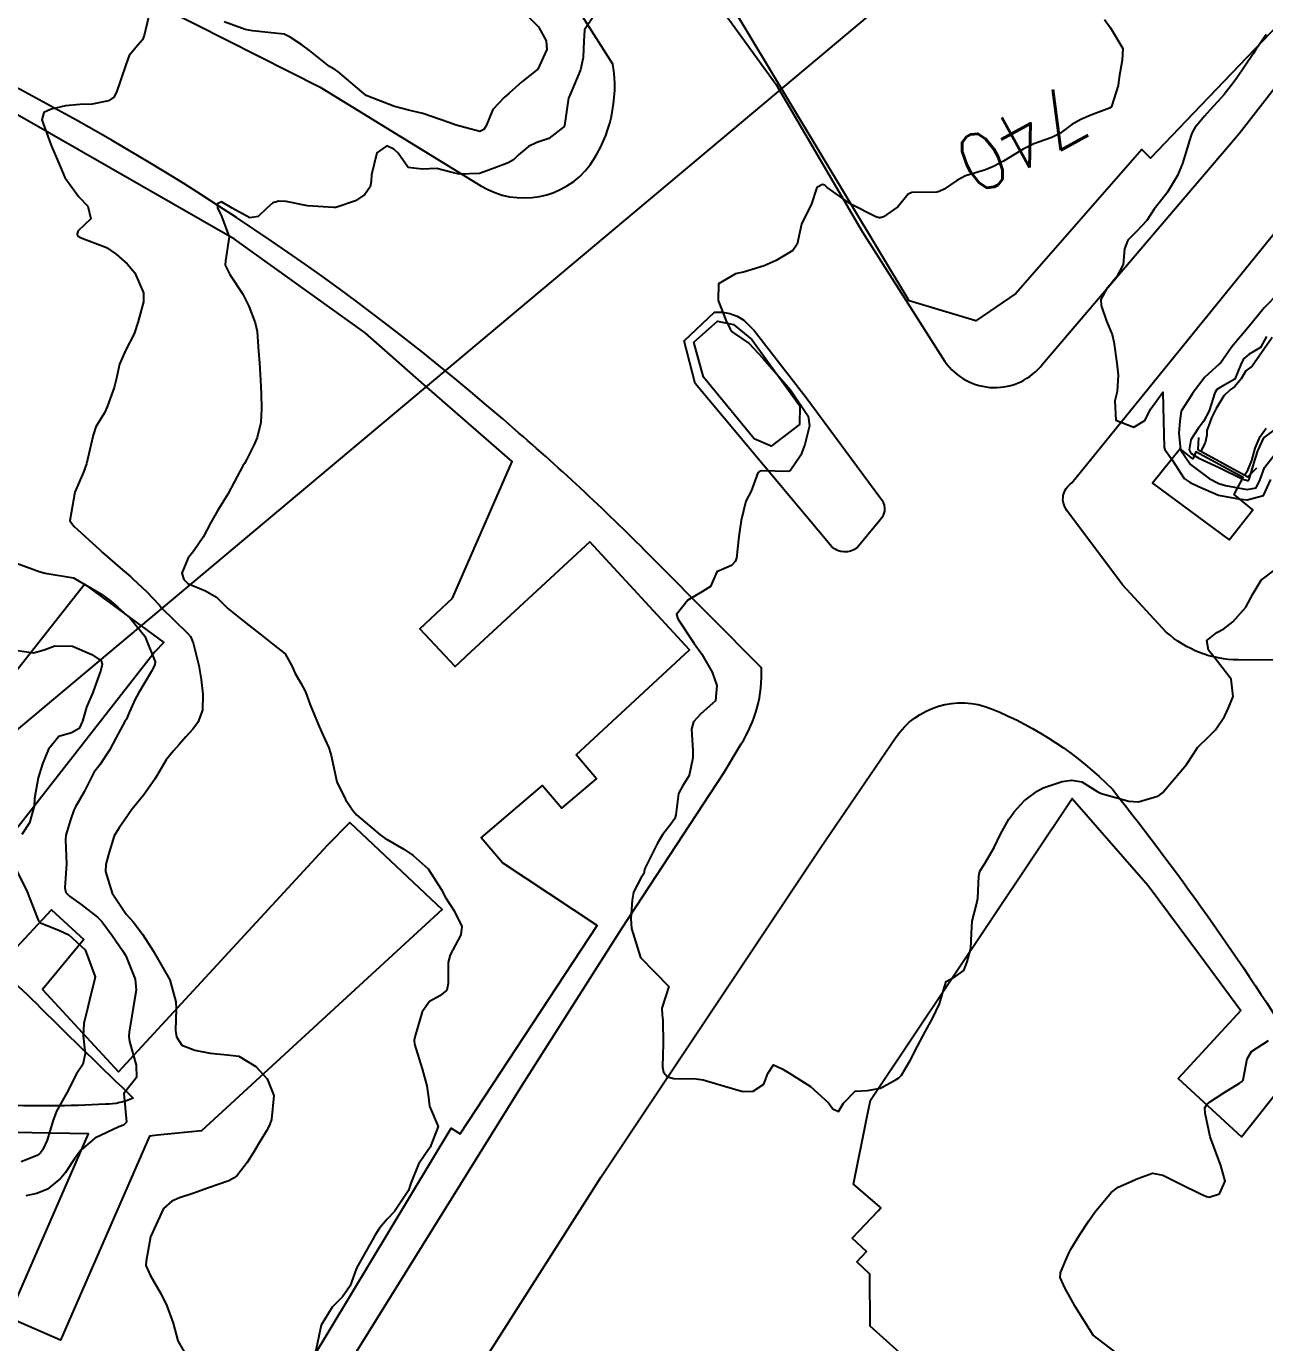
# Model space of a CAD drawing. Header units: metres. Extents: x 318500 to 325275, y 7408834 to 7428799.
# Drawn here: x 320569.3 to 320655.9, y 7409755.5 to 7409847.5 of the extents above; entities that cross this region are included whole.
import ezdxf
from ezdxf.enums import TextEntityAlignment as Align

# ---------------------------------------------------------------- set-up
doc = ezdxf.new("R2010")
doc.units = ezdxf.units.M
doc.header["$MEASUREMENT"] = 0
doc.linetypes.add('CONTINUO', pattern=[0])
for name, color, linetype in [('Canteiro', 45, 'Continuous'), ('Cotas', 45, 'Continuous'), ('Curvas de Nivel 1m', 11, 'Continuous'), ('Curvas de Nivel 5m', 15, 'Continuous'), ('Edificações', 30, 'Continuous'), ('Hidrografia', 140, 'Continuous'), ('Linha Férrea', 20, 'Continuous'), ('Pontes_Viadutos_Tubos', 190, 'Continuous'), ('TEXTO', 45, 'Continuous'), ('Vias Primárias', 230, 'Continuous')]:
    doc.layers.add(name, color=color, linetype=linetype)
doc.styles.add('Style-STANDARD', font='STANDARD.shx')

msp = doc.modelspace()

# ---------------------------------------------------------------- linework, layer by layer
at = {"layer": 'Canteiro'}
msp.add_lwpolyline([(320620.189, 7409818.697), (320616.63, 7409823.019), (320615.969, 7409825.467), (320617.632, 7409826.922), (320618.74, 7409826.688), (320620.019, 7409825.645), (320623.388, 7409821.018), (320623.367, 7409819.699), (320621.385, 7409818.187), (320620.189, 7409818.697)], dxfattribs=at)
at = {"layer": 'Curvas de Nivel 1m', "flags": 128}
for points, elevation in [([(320577.821, 7409848.197), (320577.515, 7409846.914), (320577.395, 7409846.606), (320577.08, 7409846.221), (320576.482, 7409845.515), (320576.255, 7409844.932), (320575.864, 7409843.754), (320575.581, 7409842.942), (320575.395, 7409842.584), (320575.031, 7409842.344), (320573.879, 7409842.11), (320573.027, 7409842.085), (320572.019, 7409841.991), (320571.021, 7409841.753), (320570.502, 7409841.523), (320570.369, 7409841.01), (320570.984, 7409839.274), (320571.117, 7409838.998), (320571.676, 7409837.698), (320571.973, 7409836.985), (320572.94, 7409835.628), (320573.581, 7409834.963), (320573.796, 7409834.082), (320572.904, 7409833.243), (320572.836, 7409833.036), (320572.842, 7409832.971), (320572.86, 7409832.931), (320572.899, 7409832.882), (320573.104, 7409832.762), (320574.891, 7409832.076), (320575.555, 7409831.608), (320576.326, 7409830.928), (320576.871, 7409830.304), (320577.484, 7409828.91), (320577.466, 7409828.285), (320577.105, 7409826.916), (320576.811, 7409826.047), (320576.233, 7409824.929), (320575.795, 7409823.924), (320575.581, 7409822.938), (320575.412, 7409822.289), (320574.939, 7409820.947), (320574.736, 7409820.519), (320574.14, 7409819.542), (320573.957, 7409818.958), (320573.715, 7409817.95), (320573.482, 7409816.962), (320573.285, 7409816.36), (320572.66, 7409814.97), (320572.332, 7409812.975), (320572.634, 7409812.581), (320574.392, 7409810.952), (320574.607, 7409810.752), (320575.834, 7409809.689), (320576.582, 7409809.043), (320576.725, 7409808.918), (320577.691, 7409808.023), (320578.562, 7409807.082), (320578.74, 7409806.888), (320580.534, 7409805.132), (320580.755, 7409804.867), (320580.946, 7409804.441), (320581.338, 7409802.857), (320581.503, 7409801.868), (320581.618, 7409800.853), (320581.599, 7409799.717), (320581.268, 7409798.858), (320580.912, 7409798.394), (320580.435, 7409797.854), (320579.973, 7409797.328), (320579.566, 7409796.879), (320579.055, 7409796.242), (320578.403, 7409795.143), (320578.258, 7409794.892), (320577.493, 7409793.794), (320576.773, 7409792.914), (320576.592, 7409792.691), (320576.361, 7409792.338), (320575.777, 7409791.5), (320575.431, 7409790.934), (320575.029, 7409789.641), (320574.847, 7409788.942), (320574.806, 7409788.449), (320575.27, 7409786.935), (320576.268, 7409785.455), (320576.744, 7409784.913), (320577.414, 7409784.065), (320578.146, 7409782.891), (320578.238, 7409782.744), (320579.314, 7409780.879), (320579.741, 7409779.32), (320579.757, 7409778.874), (320579.709, 7409777.33), (320579.773, 7409776.874), (320580.151, 7409776.295), (320581.059, 7409775.943), (320582.144, 7409775.749), (320583.334, 7409775.63), (320584.141, 7409775.54), (320585.33, 7409774.798), (320586.117, 7409773.953), (320586.589, 7409772.775), (320586.419, 7409771.112), (320586.32, 7409770.778), (320586.249, 7409770.606), (320586.073, 7409770.306), (320585.486, 7409769.361), (320585.167, 7409768.793), (320584.735, 7409768.104), (320584.026, 7409767.192), (320583.824, 7409767.012), (320583.432, 7409766.819), (320582.012, 7409766.314), (320580.924, 7409765.933), (320580.001, 7409765.614), (320579.466, 7409765.399), (320578.863, 7409764.877), (320577.97, 7409762.89), (320577.652, 7409761.186), (320577.647, 7409760.894), (320577.93, 7409760.225), (320578.71, 7409758.878), (320579.109, 7409758.079), (320579.537, 7409756.865), (320579.872, 7409755.627), (320580.325, 7409754.855)], 742), ([(320609.12, 7409848.49), (320608.312, 7409847.291), (320608.263, 7409846.502), (320608.216, 7409845.359), (320608.04, 7409844.505), (320607.311, 7409842.784), (320607.199, 7409842.518), (320607.174, 7409842.382), (320607.021, 7409841.251), (320606.914, 7409840.618), (320606.869, 7409840.522), (320605.825, 7409839.71), (320604.993, 7409839.428), (320604.402, 7409839.142), (320603.696, 7409838.563), (320603.342, 7409838.2), (320602.974, 7409837.998), (320602.006, 7409837.62), (320600.967, 7409837.259), (320599.543, 7409837.198), (320598.967, 7409837.358), (320597.997, 7409837.613), (320596.969, 7409837.557), (320595.99, 7409837.684), (320595.292, 7409838.675), (320594.984, 7409838.952), (320594.489, 7409839.186), (320593.793, 7409838.698), (320593.428, 7409837.166), (320593.392, 7409836.704), (320593.329, 7409836.33), (320592.946, 7409835.789), (320592.311, 7409835.344), (320590.932, 7409834.882), (320590.795, 7409834.869), (320588.934, 7409835), (320587.452, 7409835.297), (320586.938, 7409835.328), (320586.527, 7409835.203), (320586.082, 7409834.798), (320585.485, 7409834.241), (320584.92, 7409834.157), (320583.679, 7409834.829), (320582.936, 7409835.27), (320582.65, 7409835.129), (320582.644, 7409834.844), (320582.922, 7409834.277), (320583.461, 7409832.832), (320583.205, 7409831.157), (320583.182, 7409830.835), (320583.509, 7409830.192), (320584.413, 7409828.817), (320584.838, 7409827.984), (320585.288, 7409826.805), (320585.414, 7409826.204), (320585.522, 7409824.803), (320585.575, 7409824.015), (320585.661, 7409822.801), (320585.697, 7409821.859), (320585.721, 7409820.8), (320585.686, 7409819.845), (320585.427, 7409818.803), (320585.214, 7409818.303), (320584.697, 7409817.285), (320584.527, 7409816.978), (320584.43, 7409816.814), (320583.822, 7409815.673), (320583.37, 7409814.829), (320582.648, 7409813.662), (320582.189, 7409812.847), (320581.649, 7409811.83), (320580.995, 7409810.864), (320580.822, 7409810.651), (320580.603, 7409810.382), (320580.149, 7409809.312), (320580.286, 7409808.873), (320580.577, 7409808.579), (320581.8, 7409808.079), (320582.568, 7409807.618), (320582.964, 7409807.234), (320583.362, 7409806.828), (320584.547, 7409805.912), (320585.939, 7409804.796), (320586.523, 7409804.335), (320587.392, 7409803.656), (320587.88, 7409802.769), (320588.065, 7409802.336), (320588.489, 7409801.621), (320588.79, 7409801.062), (320588.896, 7409800.754), (320589.13, 7409800.091), (320589.697, 7409798.741), (320589.923, 7409798.219), (320590.425, 7409797.081), (320590.556, 7409796.729), (320590.589, 7409796.558), (320590.997, 7409794.724), (320591.612, 7409793.487), (320592.115, 7409792.713), (320592.365, 7409792.403), (320594.021, 7409791.009), (320594.342, 7409790.782), (320594.517, 7409790.677), (320595.677, 7409790.003), (320596.329, 7409789.563), (320597.387, 7409788.639), (320598.299, 7409787.212), (320598.603, 7409786.625), (320599.191, 7409785.701), (320599.744, 7409784.608), (320599.666, 7409784.021), (320598.918, 7409782.62), (320598.775, 7409782.079), (320598.788, 7409780.621), (320598.688, 7409780.137), (320598.197, 7409779.758), (320597.471, 7409779.351), (320596.959, 7409778.638), (320596.466, 7409776.948), (320596.399, 7409776.646), (320596.423, 7409776.379), (320596.961, 7409774.638), (320597.286, 7409773.459), (320597.401, 7409772.63), (320597.488, 7409772.023), (320598.08, 7409770.62), (320597.517, 7409769.169), (320597.161, 7409768.633), (320596.699, 7409767.981), (320596.18, 7409766.648), (320596.015, 7409766.138), (320595.038, 7409764.664), (320594.522, 7409764.142), (320593.982, 7409763.506), (320593.664, 7409762.994), (320593.49, 7409762.685), (320592.931, 7409761.715), (320592.37, 7409760.696), (320592.245, 7409760.389), (320591.928, 7409759.467), (320591.398, 7409758.708), (320590.659, 7409757.969), (320589.89, 7409756.73), (320589.476, 7409754.736)], 741), ([(320604.049, 7409848.561), (320605.104, 7409847.51), (320605.638, 7409846.542), (320605.687, 7409845.935), (320605.06, 7409844.55), (320603.939, 7409843.673), (320603.043, 7409842.861), (320602.69, 7409842.575), (320601.895, 7409841.719), (320601.442, 7409840.594), (320601.272, 7409840.33), (320601.004, 7409840.2), (320599.348, 7409840.625), (320599.012, 7409840.749), (320598.831, 7409840.813), (320597.022, 7409841.458), (320596.018, 7409841.673), (320595.029, 7409841.938), (320593.04, 7409842.71), (320591.057, 7409844.391), (320590.85, 7409844.525), (320590.492, 7409844.739), (320589.076, 7409845.852), (320588.555, 7409846.241), (320587.735, 7409846.78), (320587.305, 7409846.999), (320587.094, 7409847.028), (320586.849, 7409847.037), (320585.096, 7409847.222), (320584.582, 7409847.334), (320583.105, 7409847.861)], 742), ([(320655.996, 7409846.978), (320655.248, 7409845.878), (320655.087, 7409845.629), (320653.913, 7409843.897), (320653.556, 7409843.409), (320653.053, 7409842.779), (320652.644, 7409842.316), (320652.276, 7409841.918), (320651.688, 7409841.266), (320651.018, 7409840.455), (320650.828, 7409840.118), (320650.759, 7409839.934), (320650.645, 7409839.574), (320650.147, 7409837.943), (320649.802, 7409837.123), (320649.098, 7409835.958), (320649.045, 7409835.872), (320648.957, 7409835.76), (320648.154, 7409834.759), (320647.648, 7409833.979), (320646.922, 7409833.188), (320646.324, 7409832.588), (320646.097, 7409831.998), (320646.005, 7409830.882), (320645.537, 7409830.003), (320645.217, 7409829.664), (320644.869, 7409829.252), (320644.43, 7409828.443), (320644.447, 7409828.016), (320644.834, 7409826.92), (320645.233, 7409826.006), (320645.331, 7409825.488), (320645.548, 7409824.003), (320645.633, 7409823.156), (320645.572, 7409822.002), (320645.41, 7409821.354), (320645.474, 7409820.003), (320646.735, 7409819.52), (320647.521, 7409819.978), (320647.938, 7409820.787), (320648.77, 7409821.96), (320648.815, 7409819.959), (320648.856, 7409818.093), (320648.909, 7409817.957), (320649.423, 7409817.235), (320650.268, 7409815.936), (320650.686, 7409815.639), (320651.227, 7409815.38), (320652.673, 7409814.772), (320654.064, 7409814.494), (320654.668, 7409814.443), (320655.803, 7409814.733), (320656.327, 7409815.855)], 739), ([(320656.866, 7409828.895), (320655.866, 7409827.865), (320654.837, 7409826.609), (320654.221, 7409825.889), (320653.593, 7409825.124), (320652.801, 7409823.996), (320652.766, 7409823.945), (320652.719, 7409823.911), (320651.699, 7409823.008), (320650.879, 7409821.929), (320650.837, 7409821.861), (320650.767, 7409821.763), (320650.06, 7409820.63), (320649.948, 7409819.942), (320649.891, 7409819.102), (320650, 7409817.941), (320650.704, 7409816.895), (320652.008, 7409815.917), (320652.685, 7409815.572), (320653.15, 7409815.436), (320654.679, 7409815.146), (320655.288, 7409815.264), (320655.588, 7409815.867), (320655.878, 7409816.687), (320656.719, 7409817.757)], 738), ([(320656.025, 7409825.862), (320655.598, 7409825.089), (320654.811, 7409824.624), (320654.401, 7409824.291), (320654.222, 7409823.889), (320653.806, 7409822.874), (320652.776, 7409822.284), (320652.543, 7409822.142), (320652.413, 7409821.914), (320652.017, 7409820.652), (320651.618, 7409819.921), (320651.238, 7409819.422), (320650.727, 7409818.635), (320650.601, 7409817.932), (320650.717, 7409817.706), (320651.295, 7409817.341), (320652.702, 7409816.687), (320654.353, 7409815.885), (320654.689, 7409815.782), (320654.772, 7409815.795), (320654.817, 7409815.878), (320655.247, 7409817.337), (320655.424, 7409817.869), (320655.825, 7409818.772), (320656.744, 7409819.442)], 737), ([(320568.595, 7409810.008), (320570.173, 7409809.419), (320570.585, 7409809.302), (320572.58, 7409808.97), (320574.569, 7409807.82), (320575.07, 7409807.448), (320575.679, 7409806.933), (320576.549, 7409806.159), (320577.571, 7409804.904), (320578.288, 7409803.109), (320578.263, 7409802.894), (320578, 7409802.402), (320577.122, 7409800.91), (320576.889, 7409800.498), (320576.46, 7409799.565), (320576.273, 7409799.103), (320576.177, 7409798.924), (320575.559, 7409797.807), (320575.095, 7409796.94), (320574.41, 7409795.911), (320574, 7409795.358), (320573.781, 7409794.956), (320573.325, 7409794.021), (320572.716, 7409792.967), (320572.6, 7409792.734), (320572.356, 7409792.054), (320572.104, 7409791.213), (320572.046, 7409790.974), (320572.02, 7409790.658), (320572.079, 7409788.974), (320571.967, 7409787.303), (320572.049, 7409786.974), (320572.286, 7409786.726), (320573.106, 7409786.134), (320574.264, 7409785.245), (320574.553, 7409784.946), (320575.288, 7409783.972), (320576.014, 7409782.923), (320576.234, 7409782.535), (320576.886, 7409780.91), (320576.952, 7409780.156), (320576.75, 7409778.911), (320576.463, 7409777.215), (320576.446, 7409776.916), (320576.503, 7409776.567), (320576.954, 7409774.908), (320576.991, 7409774.033), (320576.1, 7409772.92), (320576.286, 7409770.917), (320576.068, 7409770.708), (320575.741, 7409770.598), (320574.059, 7409769.804), (320573.084, 7409768.954), (320572.657, 7409768.345), (320572.026, 7409767.396), (320571.838, 7409767.157), (320571.673, 7409766.975), (320570.766, 7409766.232), (320570.004, 7409765.933), (320569.239, 7409765.774)], 743), ([(320568.513, 7409803.914), (320569.784, 7409803.738), (320570.514, 7409803.937), (320571.28, 7409804.228), (320572.518, 7409804.203), (320573.851, 7409803.615), (320574.503, 7409803.172), (320574.578, 7409802.949), (320574.496, 7409802.528), (320574.072, 7409801.366), (320573.924, 7409800.956), (320573.489, 7409799.936), (320573.205, 7409798.962), (320572.974, 7409798.433), (320572.438, 7409798.142), (320571.543, 7409797.874), (320570.82, 7409796.994), (320570.41, 7409795.965), (320570.095, 7409795.005), (320569.843, 7409793.543), (320569.832, 7409793.008), (320569.51, 7409791.855), (320568.968, 7409791.021)], 744), ([(320568.382, 7409788.966), (320569.325, 7409787.014), (320570.038, 7409785.229), (320570.131, 7409785.002), (320570.258, 7409784.861), (320571.596, 7409784.326), (320572.251, 7409784.02), (320573.401, 7409782.958), (320574.083, 7409781.08), (320574.076, 7409780.951), (320573.703, 7409779.439), (320573.582, 7409778.956), (320573.306, 7409777.816), (320573.248, 7409776.959), (320573.39, 7409775.705), (320573.231, 7409774.959), (320572.786, 7409774.297), (320572.1, 7409772.97), (320571.385, 7409771.676), (320571.126, 7409770.984), (320570.728, 7409769.661), (320570.433, 7409768.994), (320570.276, 7409768.767), (320570.044, 7409768.593), (320568.906, 7409768.147)], 744), ([(320645.868, 7409754.506), (320643.89, 7409756.01), (320642.635, 7409758.029), (320642.372, 7409758.481), (320641.932, 7409759.272), (320641.597, 7409760.043), (320641.609, 7409760.379), (320641.958, 7409761.214), (320642.207, 7409761.796), (320642.323, 7409762.035), (320642.962, 7409763.049), (320643.601, 7409764.016), (320644.006, 7409764.612), (320645.163, 7409765.993), (320645.646, 7409766.365), (320646.028, 7409766.532), (320647.03, 7409766.975), (320648.041, 7409767.34), (320648.776, 7409767.211), (320650.03, 7409766.582), (320651.413, 7409765.909), (320651.824, 7409765.709), (320652.018, 7409765.677), (320652.724, 7409765.893), (320653.129, 7409766.794), (320652.824, 7409767.892), (320652.08, 7409769.9), (320651.733, 7409771.542), (320651.711, 7409771.906), (320651.85, 7409772.158), (320652.107, 7409772.359), (320653.03, 7409772.977), (320654.126, 7409773.644), (320654.27, 7409773.735), (320654.381, 7409773.876), (320654.669, 7409775.355), (320654.965, 7409775.868), (320656.168, 7409776.637)], 741)]:
    msp.add_lwpolyline(points, dxfattribs=dict(at, elevation=elevation))
at = {"layer": 'Curvas de Nivel 5m', "elevation": 740, "flags": 128}
msp.add_lwpolyline([(320644.69, 7409848.016), (320645.111, 7409847.439), (320645.972, 7409846.001), (320645.914, 7409845.169), (320645.722, 7409844.003), (320645.646, 7409843.419), (320645.203, 7409842.008), (320645.144, 7409841.903), (320645.037, 7409841.818), (320643.728, 7409841.331), (320643.025, 7409841.027), (320642.394, 7409840.675), (320641.555, 7409840.062), (320641.006, 7409839.781), (320639.747, 7409839.335), (320638.993, 7409838.962), (320638.46, 7409838.626), (320637.636, 7409838.11), (320636.976, 7409837.756), (320636.359, 7409837.514), (320634.97, 7409837.103), (320634.36, 7409836.762), (320633.467, 7409836.165), (320633.133, 7409835.992), (320632.957, 7409835.954), (320631.215, 7409835.937), (320630.954, 7409835.814), (320630.233, 7409834.918), (320629.241, 7409834.225), (320629.009, 7409834.148), (320628.929, 7409834.148), (320628.698, 7409834.232), (320626.943, 7409835.115), (320625.283, 7409836.275), (320625.117, 7409836.434), (320624.962, 7409836.489), (320624.568, 7409836.286), (320624.179, 7409835.054), (320623.783, 7409834.297), (320623.503, 7409833.72), (320623.195, 7409832.306), (320622.895, 7409831.859), (320621.735, 7409831.168), (320620.885, 7409830.802), (320619.433, 7409830.352), (320618.981, 7409830.256), (320618.878, 7409830.234), (320617.701, 7409829.544), (320617.658, 7409828.378), (320618.205, 7409826.994), (320618.502, 7409826.365), (320618.637, 7409826.181), (320618.817, 7409826.068), (320619.83, 7409825.364), (320620.8, 7409824.33), (320622.557, 7409822.312), (320622.766, 7409822.061), (320623.955, 7409820.292), (320624.059, 7409819.615), (320623.738, 7409818.295), (320623.449, 7409817.559), (320622.692, 7409816.461), (320622.587, 7409816.415), (320620.692, 7409816.464), (320620.579, 7409816.444), (320620.453, 7409816.334), (320619.964, 7409815.047), (320619.611, 7409814.346), (320619.28, 7409812.984), (320619.192, 7409812.352), (320619.123, 7409811.863), (320618.947, 7409810.355), (320618.849, 7409810.114), (320618.602, 7409809.843), (320617.572, 7409809.398), (320617.132, 7409808.382), (320616.576, 7409808.014), (320615.545, 7409807.425), (320614.764, 7409806.408), (320614.854, 7409806.108), (320615.99, 7409804.395), (320616.519, 7409803.649), (320617.239, 7409802.379), (320617.565, 7409801.448), (320617.484, 7409800.375), (320616.466, 7409799.467), (320615.942, 7409798.911), (320615.809, 7409798.396), (320615.892, 7409796.932), (320615.893, 7409796.395), (320615.645, 7409795.16), (320615.169, 7409794.402), (320614.891, 7409793.907), (320614.705, 7409792.407), (320614.633, 7409792.14), (320614.36, 7409791.762), (320613.766, 7409791.001), (320613.43, 7409790.424), (320612.548, 7409788.662), (320612.487, 7409788.437), (320612.468, 7409788.287), (320612.314, 7409788.067), (320611.754, 7409786.992), (320611.646, 7409786.45), (320611.556, 7409785.165), (320611.602, 7409784.447), (320612.24, 7409782.44), (320614.21, 7409780.41), (320613.721, 7409778.883), (320613.747, 7409778.416), (320613.801, 7409778.041), (320613.823, 7409776.415), (320613.775, 7409774.775), (320613.834, 7409774.414), (320614.125, 7409774.084), (320614.566, 7409773.961), (320616.123, 7409773.936), (320616.618, 7409773.879), (320618.116, 7409773.424), (320619.397, 7409773.054), (320620.111, 7409773.081), (320620.869, 7409773.569), (320621.132, 7409774.315), (320621.526, 7409774.922), (320622.135, 7409774.645), (320622.728, 7409774.294), (320624.117, 7409773.408), (320625.383, 7409772.261), (320625.679, 7409771.84), (320626.094, 7409771.66), (320626.426, 7409772.245), (320627.261, 7409773.084), (320628.114, 7409773.13), (320629.025, 7409773.302), (320630.125, 7409773.896), (320630.309, 7409774.016), (320630.479, 7409774.195), (320631.103, 7409775.228), (320631.585, 7409776.179), (320632.171, 7409777.271), (320632.662, 7409778.163), (320633.154, 7409779.198), (320633.433, 7409780.152), (320633.613, 7409780.755), (320634.224, 7409781.086), (320634.842, 7409781.523), (320635.086, 7409782.132), (320635.328, 7409783.051), (320635.392, 7409784.129), (320635.425, 7409784.977), (320635.738, 7409786.126), (320635.835, 7409786.586), (320635.889, 7409788.124), (320635.969, 7409788.478), (320636.329, 7409789.008), (320636.972, 7409790.111), (320637.41, 7409791.048), (320637.999, 7409792.096), (320638.156, 7409792.311), (320638.378, 7409792.613), (320639.081, 7409793.388), (320639.978, 7409794.066), (320640.402, 7409794.293), (320641.717, 7409794.737), (320642.408, 7409794.842), (320643.093, 7409794.716), (320644.216, 7409794.013), (320644.399, 7409793.919), (320644.539, 7409793.866), (320646.391, 7409793.366), (320647.056, 7409793.307), (320648.396, 7409793.702), (320648.56, 7409793.796), (320648.743, 7409793.955), (320650.42, 7409795.93), (320651.216, 7409797.141), (320652.003, 7409797.907), (320652.457, 7409798.352), (320653.072, 7409799.293), (320653.365, 7409799.891), (320653.686, 7409800.691), (320653.559, 7409801.889), (320652.52, 7409803.217), (320651.954, 7409803.916), (320651.848, 7409804.609), (320652.549, 7409805.157), (320653.038, 7409805.417), (320653.657, 7409805.894), (320654.57, 7409806.926), (320655.078, 7409807.873), (320655.652, 7409808.806), (320656.605, 7409809.543)], dxfattribs=at)
at = {"layer": 'Edificações'}
for points in [[(320656.803, 7409847.634), (320650.885, 7409841.447), (320647.911, 7409838.337), (320647.3, 7409838.922), (320638.493, 7409828.856), (320635.697, 7409826.947), (320631.028, 7409828.359), (320622.591, 7409842.379), (320618.605, 7409849.002)], [(320586.344, 7409749.479), (320598.995, 7409770.491), (320599.611, 7409770.09), (320609.215, 7409784.673), (320602.582, 7409789.041), (320601.08, 7409790.804), (320605.369, 7409794.457), (320606.727, 7409792.863), (320609.154, 7409794.93), (320607.737, 7409796.595), (320615.673, 7409803.946), (320608.681, 7409811.495), (320600.044, 7409803.494), (320599.523, 7409803.009), (320599.268, 7409802.771), (320596.794, 7409805.425), (320599.077, 7409807.554), (320603.25, 7409817.108), (320596.926, 7409822.649), (320592.968, 7409826.117), (320583.842, 7409832.656), (320564.323, 7409843.819)], [(320565.12, 7409798.125), (320573.344, 7409808.527), (320578.887, 7409804.464), (320578.26, 7409803.799), (320563.849, 7409785.384)], [(320631.72, 7409753.574), (320628.306, 7409756.654), (320628.275, 7409760.285), (320627.36, 7409761.157), (320628.032, 7409761.862), (320627.045, 7409762.803), (320628.887, 7409764.734), (320629.049, 7409764.922), (320628.968, 7409764.992), (320627.14, 7409766.569), (320628.069, 7409771.21), (320628.316, 7409772.446), (320642.431, 7409793.556), (320647.737, 7409787.471), (320651.331, 7409782.638), (320654.233, 7409778.734), (320649.85, 7409773.963), (320654.273, 7409769.899), (320657.022, 7409773.354)], [(320567.943, 7409782.441), (320571.043, 7409785.772), (320573.29, 7409783.68), (320570.408, 7409780.201), (320575.715, 7409774.428), (320590.342, 7409790.29), (320591.903, 7409791.861), (320598.361, 7409785.788), (320598.361, 7409785.788), (320581.535, 7409770.303), (320578.455, 7409769.997), (320577.882, 7409769.941), (320571.662, 7409755.663), (320568.02, 7409757.249), (320573.619, 7409770.103), (320555.208, 7409770.418)]]:
    msp.add_lwpolyline(points, dxfattribs=at)
for points in [[(320649.973, 7409818.012), (320648.055, 7409815.605), (320653.407, 7409811.637), (320655.057, 7409813.732), (320653.764, 7409814.802), (320654.388, 7409816.006), (320651.088, 7409817.789), (320650.865, 7409817.299)], [(320628.968, 7409764.992), (320629.049, 7409764.922)]]:
    msp.add_lwpolyline(points, close=True, dxfattribs=at)
at = {"layer": 'Hidrografia'}
for points in [[(320656.425, 7409825.788), (320655.017, 7409823.782), (320654.578, 7409823.453), (320654.249, 7409822.905), (320653.81, 7409822.357), (320653.481, 7409822.137), (320653.042, 7409821.699), (320652.494, 7409820.822), (320652.165, 7409820.164), (320652.055, 7409819.835), (320651.836, 7409819.287), (320651.836, 7409818.958), (320651.726, 7409818.41), (320651.417, 7409817.843)], [(320654.488, 7409816.169), (320654.714, 7409816.511), (320654.987, 7409817.192), (320655.233, 7409818.038), (320655.587, 7409818.856), (320655.997, 7409819.456)]]:
    msp.add_lwpolyline(points, dxfattribs=at)
at = {"layer": 'Linha Férrea'}
for points in [[(321000, 7409665.789, 0.078197), (320889.691, 7409761.645, 0.016428), (320831.735, 7409795.8, -0.029281), (320758.162, 7409840.189, -0.075107), (320633.213, 7409959.145, -0.038123), (320591.245, 7410019.369), (320569.878, 7410055.984), (320528.944, 7410130.121, 0.044252), (320455.674, 7410238.482), (320423.409, 7410279.545, -0.076357), (320336.109, 7410440.077, -0.029288), (320307.678, 7410537.206, 0.027041), (320278.586, 7410637.586, 0.100983), (320172.348, 7410808.477, 0.013159)], [(321000, 7409672.461, 0.064653), (320912.297, 7409751.466, 0.030753), (320836.249, 7409797.862, -0.016147), (320768.63, 7409837.796, -0.116635), (320583.997, 7410039.771), (320542.786, 7410113.919, 0.026405), (320494.03, 7410193.917, 0.017029), (320443.189, 7410260.7), (320429.493, 7410278.025, -0.097268), (320322.982, 7410493.451), (320310.757, 7410540.446), (320304.231, 7410567.008, 0.019913), (320282.851, 7410638.027, 0.100687), (320180.06, 7410806.177, 0.011092)]]:
    msp.add_lwpolyline(points, format="xyb", dxfattribs=at)
at = {"layer": 'Pontes_Viadutos_Tubos'}
msp.add_lwpolyline([(320651.273, 7409818.784), (320651.209, 7409817.956), (320654.715, 7409816.045), (320655.353, 7409816.682)], dxfattribs=at)
at = {"layer": 'TEXTO', "linetype": 'CONTINUO'}
msp.add_polyline3d([(320675.473, 7409887.949, 0), (320503.262, 7409743.572, 0)], dxfattribs=at)
at = {"layer": 'Vias Primárias'}
for points in [[(320524.726, 7410000), (320531.627, 7409988.273), (320536.216, 7409980.485), (320542.388, 7409969.602), (320549.041, 7409958.479), (320556.76, 7409945.342), (320565.98, 7409930.423), (320573.577, 7409916.968), (320581.649, 7409903.156), (320589.522, 7409889.506), (320599.058, 7409875.541), (320605.942, 7409865.096), (320613.343, 7409855.043), (320621.732, 7409843.487), (320627.745, 7409833.208), (320633.527, 7409824.102, 0.50602), (320640.363, 7409823.93), (320654.108, 7409840.063), (320663.929, 7409852.684)], [(320578.941, 7409848.787), (320589.83, 7409843.295), (320601.059, 7409836.402, 0.387271), (320608.724, 7409837.864, 0.193206), (320610.311, 7409844.905), (320601.76, 7409858.331)], [(320564.702, 7409695.272), (320573.29, 7409718.572, 0.012581), (320575.319, 7409723.403, -0.059258), (320584.501, 7409742.677, -0.0279), (320592.16, 7409754.528), (320603.961, 7409773.492), (320610.943, 7409784.495), (320618.056, 7409795.344), (320619.279, 7409797.362, 0.155246), (320620.693, 7409802.686), (320613.393, 7409810.03, 0.020324), (320603.709, 7409819.127, 0.065137), (320564.981, 7409845.094, 0.057784), (320534.501, 7409856.052, 0.036725)], [(320689.653, 7409803.124), (320654.038, 7409803.244, -0.184682), (320649.009, 7409805.187), (320645.952, 7409808.486), (320642.05, 7409813.698, -0.437041), (320642.402, 7409815.615), (320663.744, 7409841.907)], [(320625.612, 7409811.142), (320616.059, 7409822.558), (320615.288, 7409825.555), (320617.421, 7409827.557, -0.171303), (320619.468, 7409827.003), (320620.193, 7409826.279), (320623.818, 7409821.593), (320628.986, 7409814.615, -0.384175), (320629.023, 7409813.058), (320627.359, 7409811.056, -0.348629), (320625.612, 7409811.142, 15.207134)], [(320571.074, 7409689.243), (320580.851, 7409716.863), (320587.718, 7409731.272), (320594.245, 7409743.148), (320609.486, 7409767.1), (320624.829, 7409790.097), (320630.077, 7409797.802, -0.353266), (320636.774, 7409799.828, -0.10098), (320645.237, 7409794.201, -0.029971), (320658.806, 7409774.887, 0.19254), (320688.33, 7409752.495, -0.149282), (320690.872, 7409751.219, -0.334363), (320691.214, 7409749.143), (320686.574, 7409743.985), (320672.929, 7409728.584), (320651.393, 7409704.1), (320632.836, 7409682.271), (320630.634, 7409679.824, 0.111035), (320622.212, 7409664.831), (320619.934, 7409650.474)], [(320558.846, 7409787.045, -0.08967), (320570.295, 7409778.89, 0.00408), (320576.761, 7409772.594, -0.104329), (320574.808, 7409772.167, -0.026337), (320567.178, 7409772.133)]]:
    msp.add_lwpolyline(points, format="xyb", dxfattribs=at)
msp.add_lwpolyline([(320576.908, 7409772.441), (320576.911, 7409772.441)], dxfattribs=at)

# ---------------------------------------------------------------- texts
at = {"layer": 'Cotas', "style": 'Style-STANDARD'}
msp.add_text('740', height=4, rotation=208.78467, dxfattribs=at).set_placement((320638.882, 7409839.652, 740), align=Align.MIDDLE_CENTER)

doc.saveas('drawing.dxf')
